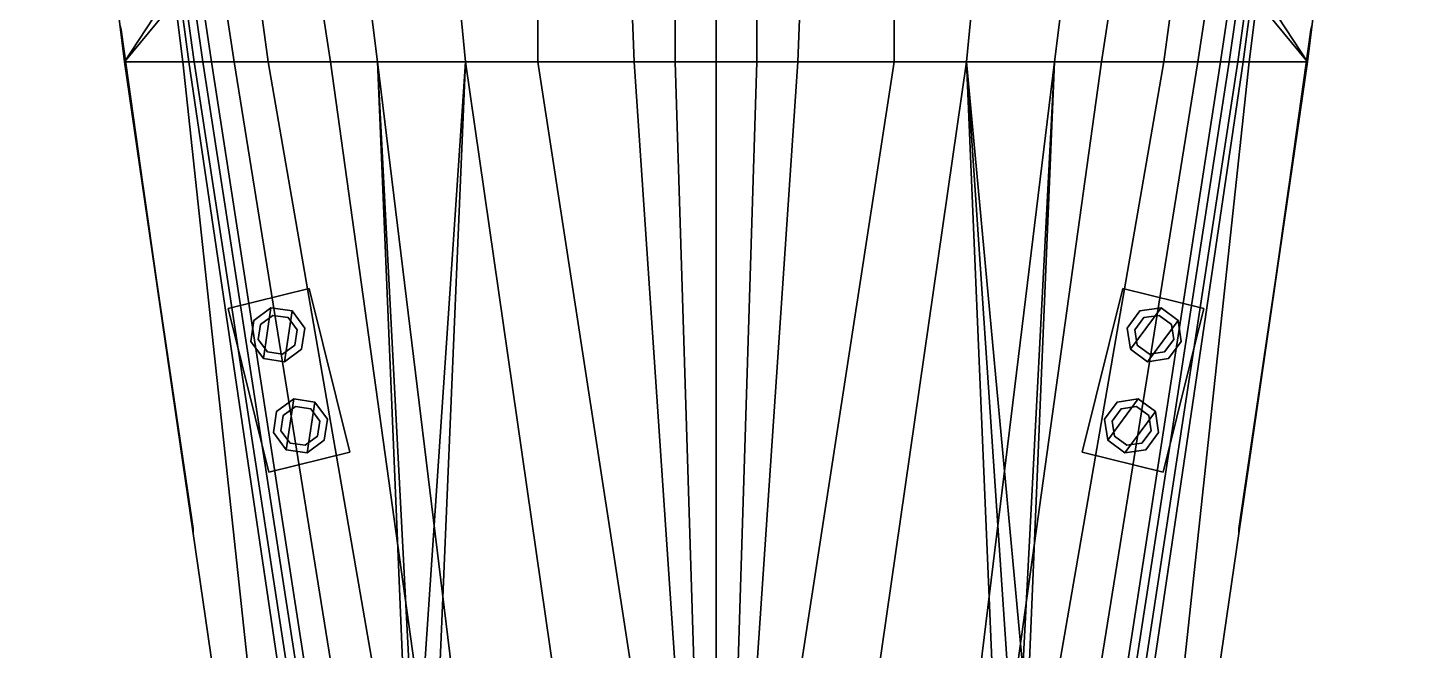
# Model space of a CAD drawing. Extents: x -12 to 12, y -95 to 93.
# Drawn here: x -7.91 to 7.91, y -68.65 to -61.48 of the extents above; entities that cross this region are included whole.
import ezdxf

# ---------------------------------------------------------------- set-up
doc = ezdxf.new("R2010")
doc.units = 0
doc.layers.get('0').update_dxf_attribs({"linetype": 'CONTINUOUS'})
doc.layers.add('RAILINGS', color=6, linetype='CONTINUOUS')
doc.layers.add('SUPERSCTUCTURE', color=3, linetype='CONTINUOUS')

msp = doc.modelspace()

# ---------------------------------------------------------------- linework, layer by layer
for points in [[(-7.915, -52.89, 4.1), (-7.26, -52.89, 1.34), (-6.13, -61.88, 1.34), (-6.8, -61.88, 4.1)], [(-7.26, -52.89, 1.34), (-7.26, -52.89, 0.95), (-6.06, -61.88, 0.95), (-6.13, -61.88, 1.34)], [(-7.26, -52.89, 0.95), (-7.25, -52.89, 0.7), (-6, -61.88, 0.7), (-6.06, -61.88, 0.95)], [(-7.25, -52.89, 0.7), (-7.19, -52.89, 0.39), (-5.9, -61.88, 0.39), (-6, -61.88, 0.7)], [(-7.19, -52.89, 0.39), (-7.14, -52.89, 0.14), (-5.8, -61.88, 0.14), (-5.9, -61.88, 0.39)], [(-7.14, -52.89, 0.14), (-6.91, -52.89, -0.54), (-5.54, -61.88, -0.54), (-5.8, -61.88, 0.14)], [(-6.91, -52.89, -0.54), (-6.37, -52.89, -1.9), (-5.15, -61.88, -1.38), (-5.54, -61.88, -0.54)], [(-6.37, -52.89, -1.9), (-5.81, -52.89, -2.84), (-4.43, -61.88, -2.53), (-5.15, -61.88, -1.38)], [(-5.81, -52.89, -2.84), (-5.02, -52.89, -3.74), (-3.89, -61.88, -3.21), (-4.43, -61.88, -2.53)], [(-5.02, -52.89, -3.74), (-3.75, -52.89, -5.6), (-2.88, -61.88, -4.04), (-3.89, -61.88, -3.21)], [(-3.75, -52.89, -5.6), (-2.05, -52.89, -5.68), (-2.05, -61.88, -4.46), (-2.88, -61.88, -4.04)], [(-2.05, -52.89, -5.68), (-1.29, -52.89, -6.05), (-0.94, -61.88, -5.42), (-2.05, -61.88, -4.46)], [(-1.29, -52.89, -6.05), (-0.47, -52.89, -6.68), (-0.47, -61.88, -6.06), (-0.94, -61.88, -5.42)], [(0, -61.88, -7.11), (-0.47, -61.88, -6.06), (-0.47, -52.89, -6.68), (0, -52.89, -7.11)], [(0, -52.89, -7.11), (0.47, -52.89, -6.68), (0.47, -61.88, -6.06), (0, -61.88, -7.11)], [(0.94, -61.88, -5.42), (0.47, -61.88, -6.06), (0.47, -52.89, -6.68), (1.29, -52.89, -6.05)], [(2.05, -61.88, -4.46), (0.94, -61.88, -5.42), (1.29, -52.89, -6.05), (2.05, -52.89, -5.68)], [(2.88, -61.88, -4.04), (2.05, -61.88, -4.46), (2.05, -52.89, -5.68), (3.75, -52.89, -5.6)], [(3.89, -61.88, -3.21), (2.88, -61.88, -4.04), (3.75, -52.89, -5.6), (5.02, -52.89, -3.74)], [(4.43, -61.88, -2.53), (3.89, -61.88, -3.21), (5.02, -52.89, -3.74), (5.81, -52.89, -2.84)], [(5.15, -61.88, -1.38), (4.43, -61.88, -2.53), (5.81, -52.89, -2.84), (6.37, -52.89, -1.9)], [(5.54, -61.88, -0.54), (5.15, -61.88, -1.38), (6.37, -52.89, -1.9), (6.91, -52.89, -0.54)], [(5.8, -61.88, 0.14), (5.54, -61.88, -0.54), (6.91, -52.89, -0.54), (7.14, -52.89, 0.14)], [(5.9, -61.88, 0.39), (5.8, -61.88, 0.14), (7.14, -52.89, 0.14), (7.19, -52.89, 0.39)], [(6, -61.88, 0.7), (5.9, -61.88, 0.39), (7.19, -52.89, 0.39), (7.25, -52.89, 0.7)], [(6.06, -61.88, 0.95), (6, -61.88, 0.7), (7.25, -52.89, 0.7), (7.26, -52.89, 0.95)], [(6.13, -61.88, 1.34), (6.06, -61.88, 0.95), (7.26, -52.89, 0.95), (7.26, -52.89, 1.34)], [(6.8, -61.88, 4.1), (6.13, -61.88, 1.34), (7.26, -52.89, 1.34), (7.915, -52.89, 4.1)], [(-6.8, -61.88, 4.1), (-6.13, -61.88, 1.34), (-5.16, -70.89, 2.25), (-5.49, -70.89, 4.2)], [(-6.13, -61.88, 1.34), (-6.06, -61.88, 0.95), (-4.73, -70.89, 0.95), (-5.16, -70.89, 2.25)], [(-6.06, -61.88, 0.95), (-6, -61.88, 0.7), (-4.62, -70.89, 0.7), (-4.73, -70.89, 0.95)], [(-6, -61.88, 0.7), (-5.9, -61.88, 0.39), (-4.51, -70.89, 0.39), (-4.62, -70.89, 0.7)], [(-5.9, -61.88, 0.39), (-5.8, -61.88, 0.14), (-4.41, -70.89, 0.14), (-4.51, -70.89, 0.39)], [(-5.8, -61.88, 0.14), (-5.54, -61.88, -0.54), (-4.09, -70.89, -0.54), (-4.41, -70.89, 0.14)], [(-5.54, -61.88, -0.54), (-5.15, -61.88, -1.38), (-3.59, -70.89, -1.38), (-4.09, -70.89, -0.54)], [(-5.15, -61.88, -1.38), (-4.43, -61.88, -2.53), (-3.18, -70.89, -2.03), (-3.59, -70.89, -1.38)], [(-4.43, -61.88, -2.53), (-3.89, -61.88, -3.21), (-2.79, -70.89, -2.5), (-3.18, -70.89, -2.03)], [(-3.89, -61.88, -3.21), (-2.88, -61.88, -4.04), (-3.35, -68.86, -3.81), (-3.527, -68.86, -3.74)], [(-3.89, -61.88, -3.21), (-3.527, -68.86, -3.74), (-3.6, -68.86, -3.56)], [(-3.89, -61.88, -3.21), (-3.6, -68.86, -3.56), (-3.527, -68.86, -3.38)], [(-3.89, -61.88, -3.21), (-3.527, -68.86, -3.38), (-2.79, -70.89, -2.5)], [(-2.88, -61.88, -4.04), (-3.173, -68.86, -3.74), (-3.35, -68.86, -3.81)], [(-2.88, -61.88, -4.04), (-2.88, -61.88, -4.04), (-1.58, -70.89, -3.68), (-3.173, -68.86, -3.74)], [(-2.88, -61.88, -4.04), (-2.05, -61.88, -4.46), (-0.66, -70.89, -4.24), (-1.58, -70.89, -3.68)], [(-2.05, -61.88, -4.46), (-0.94, -61.88, -5.42), (-0.33, -70.89, -4.6), (-0.66, -70.89, -4.24)], [(-0.94, -61.88, -5.42), (-0.47, -61.88, -6.06), (-0.19, -70.89, -5.23), (-0.33, -70.89, -4.6)], [(0, -70.89, -7.11), (-0.19, -70.89, -5.23), (-0.47, -61.88, -6.06), (0, -61.88, -7.11)], [(0, -61.88, -7.11), (0.47, -61.88, -6.06), (0.19, -70.89, -5.23), (0, -70.89, -7.11)], [(0.33, -70.89, -4.6), (0.19, -70.89, -5.23), (0.47, -61.88, -6.06), (0.94, -61.88, -5.42)], [(0.66, -70.89, -4.24), (0.33, -70.89, -4.6), (0.94, -61.88, -5.42), (2.05, -61.88, -4.46)], [(1.58, -70.89, -3.68), (0.66, -70.89, -4.24), (2.05, -61.88, -4.46), (2.88, -61.88, -4.04)], [(3.173, -68.86, -3.74), (1.58, -70.89, -3.68), (2.88, -61.88, -4.04)], [(2.79, -70.89, -2.5), (3.527, -68.86, -3.38), (3.89, -61.88, -3.21)], [(3.18, -70.89, -2.03), (2.79, -70.89, -2.5), (3.89, -61.88, -3.21), (4.43, -61.88, -2.53)], [(3.35, -68.86, -3.81), (3.173, -68.86, -3.74), (2.88, -61.88, -4.04)], [(3.527, -68.86, -3.74), (3.35, -68.86, -3.81), (2.88, -61.88, -4.04)], [(3.6, -68.86, -3.56), (3.527, -68.86, -3.74), (2.88, -61.88, -4.04), (3.89, -61.88, -3.21)], [(3.59, -70.89, -1.38), (3.18, -70.89, -2.03), (4.43, -61.88, -2.53), (5.15, -61.88, -1.38)], [(3.527, -68.86, -3.38), (3.6, -68.86, -3.56), (3.89, -61.88, -3.21)], [(4.09, -70.89, -0.54), (3.59, -70.89, -1.38), (5.15, -61.88, -1.38), (5.54, -61.88, -0.54)], [(4.41, -70.89, 0.14), (4.09, -70.89, -0.54), (5.54, -61.88, -0.54), (5.8, -61.88, 0.14)], [(4.51, -70.89, 0.39), (4.41, -70.89, 0.14), (5.8, -61.88, 0.14), (5.9, -61.88, 0.39)], [(4.62, -70.89, 0.7), (4.51, -70.89, 0.39), (5.9, -61.88, 0.39), (6, -61.88, 0.7)], [(4.73, -70.89, 0.95), (4.62, -70.89, 0.7), (6, -61.88, 0.7), (6.06, -61.88, 0.95)], [(5.16, -70.89, 2.25), (4.73, -70.89, 0.95), (6.06, -61.88, 0.95), (6.13, -61.88, 1.34)], [(5.49, -70.89, 4.2), (5.16, -70.89, 2.25), (6.13, -61.88, 1.34), (6.8, -61.88, 4.1)], [(-4.677, -64.488, 4.25), (-4.677, -64.488, 4.15), (-5.608, -64.72, 4.15), (-5.608, -64.72, 4.25)], [(-4.208, -66.371, 4.25), (-4.677, -64.488, 4.25), (-5.608, -64.72, 4.25), (-5.139, -66.603, 4.25)], [(-4.208, -66.371, 4.15), (-4.677, -64.488, 4.15), (-4.677, -64.488, 4.25), (-4.208, -66.371, 4.25)], [(4.677, -64.488, 4.25), (4.677, -64.488, 4.15), (4.208, -66.371, 4.15), (4.208, -66.371, 4.25)], [(5.139, -66.603, 4.25), (5.608, -64.72, 4.25), (4.677, -64.488, 4.25), (4.208, -66.371, 4.25)], [(5.608, -64.72, 4.25), (5.608, -64.72, 4.15), (4.677, -64.488, 4.15), (4.677, -64.488, 4.25)], [(-5.608, -64.72, 4.25), (-5.608, -64.72, 4.15), (-5.139, -66.603, 4.15), (-5.139, -66.603, 4.25)], [(-5.313, -64.857, 4.83), (-5.349, -65.099, 4.83), (-5.204, -65.296, 4.83), (-5.116, -64.711, 4.83)], [(-5.116, -64.711, 4.73), (-5.313, -64.857, 4.73), (-5.313, -64.857, 4.83), (-5.116, -64.711, 4.83)], [(-5.116, -64.711, 4.83), (-5.204, -65.296, 4.83), (-4.961, -65.332, 4.83), (-4.874, -64.747, 4.83)], [(-4.874, -64.747, 4.73), (-5.116, -64.711, 4.73), (-5.116, -64.711, 4.83), (-4.874, -64.747, 4.83)], [(4.874, -64.747, 4.83), (4.728, -64.944, 4.83), (4.764, -65.186, 4.83), (5.116, -64.711, 4.83)], [(5.116, -64.711, 4.83), (4.764, -65.186, 4.83), (4.961, -65.332, 4.83), (5.313, -64.857, 4.83)], [(5.116, -64.711, 4.73), (4.874, -64.747, 4.73), (4.874, -64.747, 4.83), (5.116, -64.711, 4.83)], [(5.313, -64.857, 4.73), (5.116, -64.711, 4.73), (5.116, -64.711, 4.83), (5.313, -64.857, 4.83)], [(5.139, -66.603, 4.15), (5.608, -64.72, 4.15), (5.608, -64.72, 4.25), (5.139, -66.603, 4.25)], [(-5.313, -64.857, 4.73), (-5.349, -65.099, 4.73), (-5.349, -65.099, 4.83), (-5.313, -64.857, 4.83)], [(-5.094, -64.798, 4.25), (-5.236, -64.903, 4.25), (-5.236, -64.903, 4.73), (-5.094, -64.798, 4.73)], [(-4.92, -64.824, 4.25), (-5.094, -64.798, 4.25), (-5.094, -64.798, 4.73), (-4.92, -64.824, 4.73)], [(-4.874, -64.747, 4.83), (-4.961, -65.332, 4.83), (-4.764, -65.186, 4.83), (-4.728, -64.944, 4.83)], [(-4.816, -64.966, 4.25), (-4.92, -64.824, 4.25), (-4.92, -64.824, 4.73), (-4.816, -64.966, 4.73)], [(-4.728, -64.944, 4.73), (-4.874, -64.747, 4.73), (-4.874, -64.747, 4.83), (-4.728, -64.944, 4.83)], [(4.874, -64.747, 4.73), (4.728, -64.944, 4.73), (4.728, -64.944, 4.83), (4.874, -64.747, 4.83)], [(4.92, -64.824, 4.25), (4.816, -64.966, 4.25), (4.816, -64.966, 4.73), (4.92, -64.824, 4.73)], [(5.094, -64.798, 4.25), (4.92, -64.824, 4.25), (4.92, -64.824, 4.73), (5.094, -64.798, 4.73)], [(5.313, -64.857, 4.83), (4.961, -65.332, 4.83), (5.204, -65.296, 4.83), (5.349, -65.099, 4.83)], [(5.236, -64.903, 4.25), (5.094, -64.798, 4.25), (5.094, -64.798, 4.73), (5.236, -64.903, 4.73)], [(5.349, -65.099, 4.73), (5.313, -64.857, 4.73), (5.313, -64.857, 4.83), (5.349, -65.099, 4.83)], [(-5.236, -64.903, 4.25), (-5.262, -65.077, 4.25), (-5.262, -65.077, 4.73), (-5.236, -64.903, 4.73)], [(-4.842, -65.14, 4.25), (-4.816, -64.966, 4.25), (-4.816, -64.966, 4.73), (-4.842, -65.14, 4.73)], [(-4.764, -65.186, 4.73), (-4.728, -64.944, 4.73), (-4.728, -64.944, 4.83), (-4.764, -65.186, 4.83)], [(4.728, -64.944, 4.73), (4.764, -65.186, 4.73), (4.764, -65.186, 4.83), (4.728, -64.944, 4.83)], [(4.816, -64.966, 4.25), (4.842, -65.14, 4.25), (4.842, -65.14, 4.73), (4.816, -64.966, 4.73)], [(5.262, -65.077, 4.25), (5.236, -64.903, 4.25), (5.236, -64.903, 4.73), (5.262, -65.077, 4.73)], [(-5.349, -65.099, 4.73), (-5.204, -65.296, 4.73), (-5.204, -65.296, 4.83), (-5.349, -65.099, 4.83)], [(-5.262, -65.077, 4.25), (-5.157, -65.219, 4.25), (-5.157, -65.219, 4.73), (-5.262, -65.077, 4.73)], [(-4.983, -65.245, 4.25), (-4.842, -65.14, 4.25), (-4.842, -65.14, 4.73), (-4.983, -65.245, 4.73)], [(-4.961, -65.332, 4.73), (-4.764, -65.186, 4.73), (-4.764, -65.186, 4.83), (-4.961, -65.332, 4.83)], [(4.764, -65.186, 4.73), (4.961, -65.332, 4.73), (4.961, -65.332, 4.83), (4.764, -65.186, 4.83)], [(4.842, -65.14, 4.25), (4.983, -65.245, 4.25), (4.983, -65.245, 4.73), (4.842, -65.14, 4.73)], [(5.157, -65.219, 4.25), (5.262, -65.077, 4.25), (5.262, -65.077, 4.73), (5.157, -65.219, 4.73)], [(5.204, -65.296, 4.73), (5.349, -65.099, 4.73), (5.349, -65.099, 4.83), (5.204, -65.296, 4.83)], [(-5.204, -65.296, 4.73), (-4.961, -65.332, 4.73), (-4.961, -65.332, 4.83), (-5.204, -65.296, 4.83)], [(-5.157, -65.219, 4.25), (-4.983, -65.245, 4.25), (-4.983, -65.245, 4.73), (-5.157, -65.219, 4.73)], [(4.961, -65.332, 4.73), (5.204, -65.296, 4.73), (5.204, -65.296, 4.83), (4.961, -65.332, 4.83)], [(4.983, -65.245, 4.25), (5.157, -65.219, 4.25), (5.157, -65.219, 4.73), (4.983, -65.245, 4.73)], [(-5.052, -65.905, 4.83), (-5.088, -66.147, 4.83), (-4.942, -66.344, 4.83), (-4.855, -65.759, 4.83)], [(-4.855, -65.759, 4.73), (-5.052, -65.905, 4.73), (-5.052, -65.905, 4.83), (-4.855, -65.759, 4.83)], [(-4.833, -65.846, 4.25), (-4.975, -65.951, 4.25), (-4.975, -65.951, 4.73), (-4.833, -65.846, 4.73)], [(-4.855, -65.759, 4.83), (-4.942, -66.344, 4.83), (-4.7, -66.38, 4.83), (-4.613, -65.795, 4.83)], [(-4.613, -65.795, 4.73), (-4.855, -65.759, 4.73), (-4.855, -65.759, 4.83), (-4.613, -65.795, 4.83)], [(-4.659, -65.872, 4.25), (-4.833, -65.846, 4.25), (-4.833, -65.846, 4.73), (-4.659, -65.872, 4.73)], [(-4.613, -65.795, 4.83), (-4.7, -66.38, 4.83), (-4.503, -66.234, 4.83), (-4.467, -65.992, 4.83)], [(-4.467, -65.992, 4.73), (-4.613, -65.795, 4.73), (-4.613, -65.795, 4.83), (-4.467, -65.992, 4.83)], [(4.613, -65.795, 4.83), (4.467, -65.992, 4.83), (4.503, -66.234, 4.83), (4.855, -65.759, 4.83)], [(4.613, -65.795, 4.73), (4.467, -65.992, 4.73), (4.467, -65.992, 4.83), (4.613, -65.795, 4.83)], [(4.855, -65.759, 4.83), (4.503, -66.234, 4.83), (4.7, -66.38, 4.83), (5.052, -65.905, 4.83)], [(4.855, -65.759, 4.73), (4.613, -65.795, 4.73), (4.613, -65.795, 4.83), (4.855, -65.759, 4.83)], [(4.833, -65.846, 4.25), (4.659, -65.872, 4.25), (4.659, -65.872, 4.73), (4.833, -65.846, 4.73)], [(4.975, -65.951, 4.25), (4.833, -65.846, 4.25), (4.833, -65.846, 4.73), (4.975, -65.951, 4.73)], [(5.052, -65.905, 4.73), (4.855, -65.759, 4.73), (4.855, -65.759, 4.83), (5.052, -65.905, 4.83)], [(-5.052, -65.905, 4.73), (-5.088, -66.147, 4.73), (-5.088, -66.147, 4.83), (-5.052, -65.905, 4.83)], [(-4.975, -65.951, 4.25), (-5.001, -66.125, 4.25), (-5.001, -66.125, 4.73), (-4.975, -65.951, 4.73)], [(-4.554, -66.014, 4.25), (-4.659, -65.872, 4.25), (-4.659, -65.872, 4.73), (-4.554, -66.014, 4.73)], [(-4.503, -66.234, 4.73), (-4.467, -65.992, 4.73), (-4.467, -65.992, 4.83), (-4.503, -66.234, 4.83)], [(4.467, -65.992, 4.73), (4.503, -66.234, 4.73), (4.503, -66.234, 4.83), (4.467, -65.992, 4.83)], [(4.659, -65.872, 4.25), (4.554, -66.014, 4.25), (4.554, -66.014, 4.73), (4.659, -65.872, 4.73)], [(5.052, -65.905, 4.83), (4.7, -66.38, 4.83), (4.942, -66.344, 4.83), (5.088, -66.147, 4.83)], [(5.001, -66.125, 4.25), (4.975, -65.951, 4.25), (4.975, -65.951, 4.73), (5.001, -66.125, 4.73)], [(5.088, -66.147, 4.73), (5.052, -65.905, 4.73), (5.052, -65.905, 4.83), (5.088, -66.147, 4.83)], [(-5.088, -66.147, 4.73), (-4.942, -66.344, 4.73), (-4.942, -66.344, 4.83), (-5.088, -66.147, 4.83)], [(-5.001, -66.125, 4.25), (-4.896, -66.267, 4.25), (-4.896, -66.267, 4.73), (-5.001, -66.125, 4.73)], [(-4.58, -66.188, 4.25), (-4.554, -66.014, 4.25), (-4.554, -66.014, 4.73), (-4.58, -66.188, 4.73)], [(4.554, -66.014, 4.25), (4.58, -66.188, 4.25), (4.58, -66.188, 4.73), (4.554, -66.014, 4.73)], [(4.896, -66.267, 4.25), (5.001, -66.125, 4.25), (5.001, -66.125, 4.73), (4.896, -66.267, 4.73)], [(4.942, -66.344, 4.73), (5.088, -66.147, 4.73), (5.088, -66.147, 4.83), (4.942, -66.344, 4.83)], [(-4.896, -66.267, 4.25), (-4.722, -66.293, 4.25), (-4.722, -66.293, 4.73), (-4.896, -66.267, 4.73)], [(-4.722, -66.293, 4.25), (-4.58, -66.188, 4.25), (-4.58, -66.188, 4.73), (-4.722, -66.293, 4.73)], [(-4.7, -66.38, 4.73), (-4.503, -66.234, 4.73), (-4.503, -66.234, 4.83), (-4.7, -66.38, 4.83)], [(4.503, -66.234, 4.73), (4.7, -66.38, 4.73), (4.7, -66.38, 4.83), (4.503, -66.234, 4.83)], [(4.58, -66.188, 4.25), (4.722, -66.293, 4.25), (4.722, -66.293, 4.73), (4.58, -66.188, 4.73)], [(4.722, -66.293, 4.25), (4.896, -66.267, 4.25), (4.896, -66.267, 4.73), (4.722, -66.293, 4.73)], [(-5.139, -66.603, 4.25), (-5.139, -66.603, 4.15), (-4.208, -66.371, 4.15), (-4.208, -66.371, 4.25)], [(-4.942, -66.344, 4.73), (-4.7, -66.38, 4.73), (-4.7, -66.38, 4.83), (-4.942, -66.344, 4.83)], [(4.208, -66.371, 4.25), (4.208, -66.371, 4.15), (5.139, -66.603, 4.15), (5.139, -66.603, 4.25)], [(4.7, -66.38, 4.73), (4.942, -66.344, 4.73), (4.942, -66.344, 4.83), (4.7, -66.38, 4.83)]]:
    msp.add_3dface(points)
at = {"layer": 'RAILINGS'}
for points in [[(-6.84, -61.51, 5.28), (-6.85, -61.46, 5.28), (-6.85, -61.46, 4.1), (-6.84, -61.51, 4.1)], [(-6.84, -61.51, 4.1), (-6.85, -61.46, 4.1), (-6.85, -61.46, 5.28), (-6.84, -61.51, 5.28)], [(-6.84, -61.51, 4.71), (-6.84, -61.51, 4.76), (-6.59, -63.29, 4.77), (-6.59, -63.29, 4.72)], [(-6.59, -63.29, 4.72), (-6.59, -63.29, 4.77), (-6.84, -61.51, 4.76), (-6.84, -61.51, 4.71)], [(-6.59, -63.29, 5.24), (-6.59, -63.29, 5.29), (-6.84, -61.51, 5.28), (-6.84, -61.51, 5.23)], [(-6.84, -61.51, 5.23), (-6.84, -61.51, 5.28), (-6.59, -63.29, 5.29), (-6.59, -63.29, 5.24)], [(6.84, -61.51, 5.23), (6.84, -61.51, 5.28), (6.59, -63.29, 5.29), (6.59, -63.29, 5.24)], [(6.59, -63.29, 5.24), (6.59, -63.29, 5.29), (6.84, -61.51, 5.28), (6.84, -61.51, 5.23)], [(6.59, -63.29, 4.72), (6.59, -63.29, 4.77), (6.84, -61.51, 4.76), (6.84, -61.51, 4.71)], [(6.84, -61.51, 4.71), (6.84, -61.51, 4.76), (6.59, -63.29, 4.77), (6.59, -63.29, 4.72)], [(6.84, -61.51, 4.1), (6.85, -61.46, 4.1), (6.85, -61.46, 5.28), (6.84, -61.51, 5.28)], [(6.84, -61.51, 5.28), (6.85, -61.46, 5.28), (6.85, -61.46, 4.1), (6.84, -61.51, 4.1)], [(-6.58, -63.34, 5.29), (-6.59, -63.29, 5.29), (-6.59, -63.29, 4.11), (-6.58, -63.34, 4.11)], [(-6.58, -63.34, 4.11), (-6.59, -63.29, 4.11), (-6.59, -63.29, 5.29), (-6.58, -63.34, 5.29)], [(6.58, -63.34, 4.11), (6.59, -63.29, 4.11), (6.59, -63.29, 5.29), (6.58, -63.34, 5.29)], [(6.58, -63.34, 5.29), (6.59, -63.29, 5.29), (6.59, -63.29, 4.11), (6.58, -63.34, 4.11)], [(-6.58, -63.34, 4.72), (-6.58, -63.34, 4.77), (-6.43, -64.42, 4.78), (-6.43, -64.42, 4.73)], [(-6.43, -64.42, 4.73), (-6.43, -64.42, 4.78), (-6.58, -63.34, 4.77), (-6.58, -63.34, 4.72)], [(-6.43, -64.42, 5.25), (-6.43, -64.42, 5.3), (-6.58, -63.34, 5.29), (-6.58, -63.34, 5.24)], [(-6.58, -63.34, 5.24), (-6.58, -63.34, 5.29), (-6.43, -64.42, 5.3), (-6.43, -64.42, 5.25)], [(6.58, -63.34, 5.24), (6.58, -63.34, 5.29), (6.43, -64.42, 5.3), (6.43, -64.42, 5.25)], [(6.43, -64.42, 5.25), (6.43, -64.42, 5.3), (6.58, -63.34, 5.29), (6.58, -63.34, 5.24)], [(6.43, -64.42, 4.73), (6.43, -64.42, 4.78), (6.58, -63.34, 4.77), (6.58, -63.34, 4.72)], [(6.58, -63.34, 4.72), (6.58, -63.34, 4.77), (6.43, -64.42, 4.78), (6.43, -64.42, 4.73)], [(-6.42, -64.47, 4.12), (-6.43, -64.42, 4.12), (-6.43, -64.42, 5.3), (-6.42, -64.47, 5.3)], [(-6.42, -64.47, 5.3), (-6.43, -64.42, 5.3), (-6.43, -64.42, 4.12), (-6.42, -64.47, 4.12)], [(6.42, -64.47, 5.3), (6.43, -64.42, 5.3), (6.43, -64.42, 4.12), (6.42, -64.47, 4.12)], [(6.42, -64.47, 4.12), (6.43, -64.42, 4.12), (6.43, -64.42, 5.3), (6.42, -64.47, 5.3)], [(-6.01, -67.25, 4.76), (-6.01, -67.25, 4.81), (-6.42, -64.47, 4.78), (-6.42, -64.47, 4.73)], [(-6.42, -64.47, 4.73), (-6.42, -64.47, 4.78), (-6.01, -67.25, 4.81), (-6.01, -67.25, 4.76)], [(-6.42, -64.47, 5.25), (-6.42, -64.47, 5.3), (-6.01, -67.25, 5.33), (-6.01, -67.25, 5.28)], [(-6.01, -67.25, 5.28), (-6.01, -67.25, 5.33), (-6.42, -64.47, 5.3), (-6.42, -64.47, 5.25)], [(6.01, -67.25, 5.28), (6.01, -67.25, 5.33), (6.42, -64.47, 5.3), (6.42, -64.47, 5.25)], [(6.42, -64.47, 5.25), (6.42, -64.47, 5.3), (6.01, -67.25, 5.33), (6.01, -67.25, 5.28)], [(6.42, -64.47, 4.73), (6.42, -64.47, 4.78), (6.01, -67.25, 4.81), (6.01, -67.25, 4.76)], [(6.01, -67.25, 4.76), (6.01, -67.25, 4.81), (6.42, -64.47, 4.78), (6.42, -64.47, 4.73)], [(-6.01, -67.3, 5.33), (-6.01, -67.25, 5.33), (-6.01, -67.25, 4.15), (-6.01, -67.3, 4.15)], [(-6.01, -67.3, 4.15), (-6.01, -67.25, 4.15), (-6.01, -67.25, 5.33), (-6.01, -67.3, 5.33)], [(6.01, -67.3, 4.15), (6.01, -67.25, 4.15), (6.01, -67.25, 5.33), (6.01, -67.3, 5.33)], [(6.01, -67.3, 5.33), (6.01, -67.25, 5.33), (6.01, -67.25, 4.15), (6.01, -67.3, 4.15)]]:
    msp.add_3dface(points, dxfattribs=at)
at = {"layer": 'SUPERSCTUCTURE'}
for points in [[(-5.54, -54.84, 4.1), (-7.755, -54.18, 4.1), (-6.8, -61.88, 4.1), (-5.13, -59.33, 4.1)], [(6.8, -61.88, 4.1), (7.755, -54.18, 4.1), (5.54, -54.84, 4.1), (5.13, -59.33, 4.1)], [(-5.13, -59.33, 4.1), (-6.8, -61.88, 4.1), (-6.8, -61.88, 4.1), (-4.94, -59.63, 4.1)], [(4.94, -59.63, 4.1), (6.8, -61.88, 4.1), (6.8, -61.88, 4.1), (5.13, -59.33, 4.1)], [(-4.94, -59.63, 4.1), (-6.8, -61.88, 4.1), (6.8, -61.88, 4.1), (4.94, -59.63, 4.1)], [(-6.8, -61.88, 4.1), (-5.49, -70.89, 4.2), (5.49, -70.89, 4.2), (6.8, -61.88, 4.1)]]:
    msp.add_3dface(points, dxfattribs=at)

doc.saveas('drawing.dxf')
